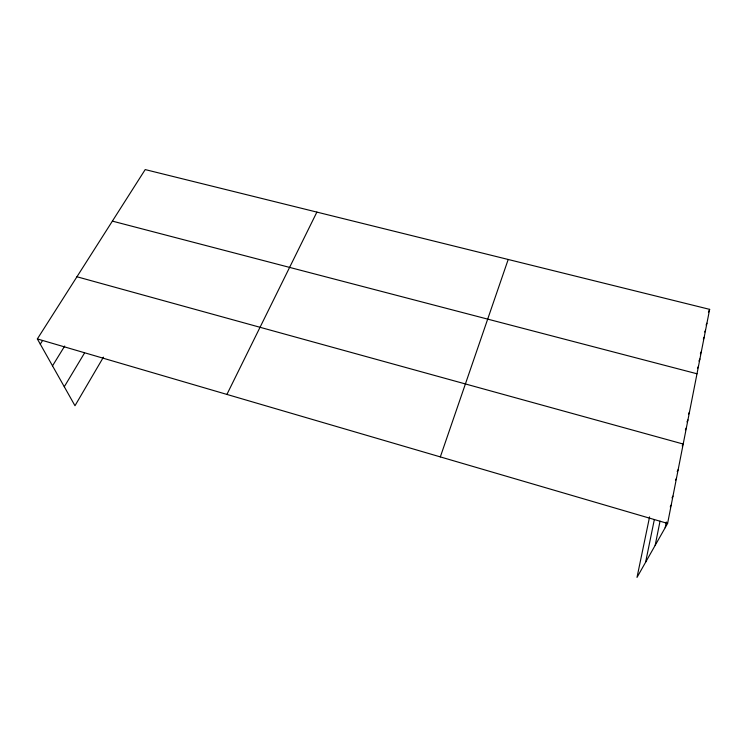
<?xml version="1.0" encoding="UTF-8"?>
<svg xmlns="http://www.w3.org/2000/svg" width="747" height="747" viewBox="0 0 747 747"><rect width="100%" height="100%" fill="white"/><g stroke="black" fill="none" stroke-linecap="round" stroke-linejoin="round"><path stroke-width="1.12" d="M649.582 516.877L637.004 577.412L667.603 523.432L709.65 309.361L145.198 169.588L37.35 338.933L74.98 405.724L103.45 357.141M665.194 527.699L666.315 521.985M655.166 545.375L660.031 521.173M645.613 562.23L654.269 519.903M440.328 456.903L508.193 259.48M708.427 312.087L709.65 309.361M706.111 325.001L706.933 323.208M704.738 332.013L705.551 330.23M703.338 339.091L704.16 337.317M700.359 353.798L701.34 351.697M698.921 361.072L699.902 358.99M697.474 368.42L698.454 366.347M226.911 394.425L316.887 212.101M688.51 414.015L689.481 412.045M686.96 421.878L687.94 419.926M685.391 429.824L686.372 427.882M682.226 445.95L683.197 444.045L76.941 276.763M677.193 471.516L678.164 469.667M675.484 480.209L676.455 478.388M672.001 497.894L672.972 496.12M670.236 506.877L671.208 505.131M64.279 386.741L84.495 353.06M52.514 365.843L64.718 346.029M40.282 344.134L42.542 340.567M112.386 221.121L696.998 373.78M37.35 338.933L667.603 523.432"/></g></svg>
